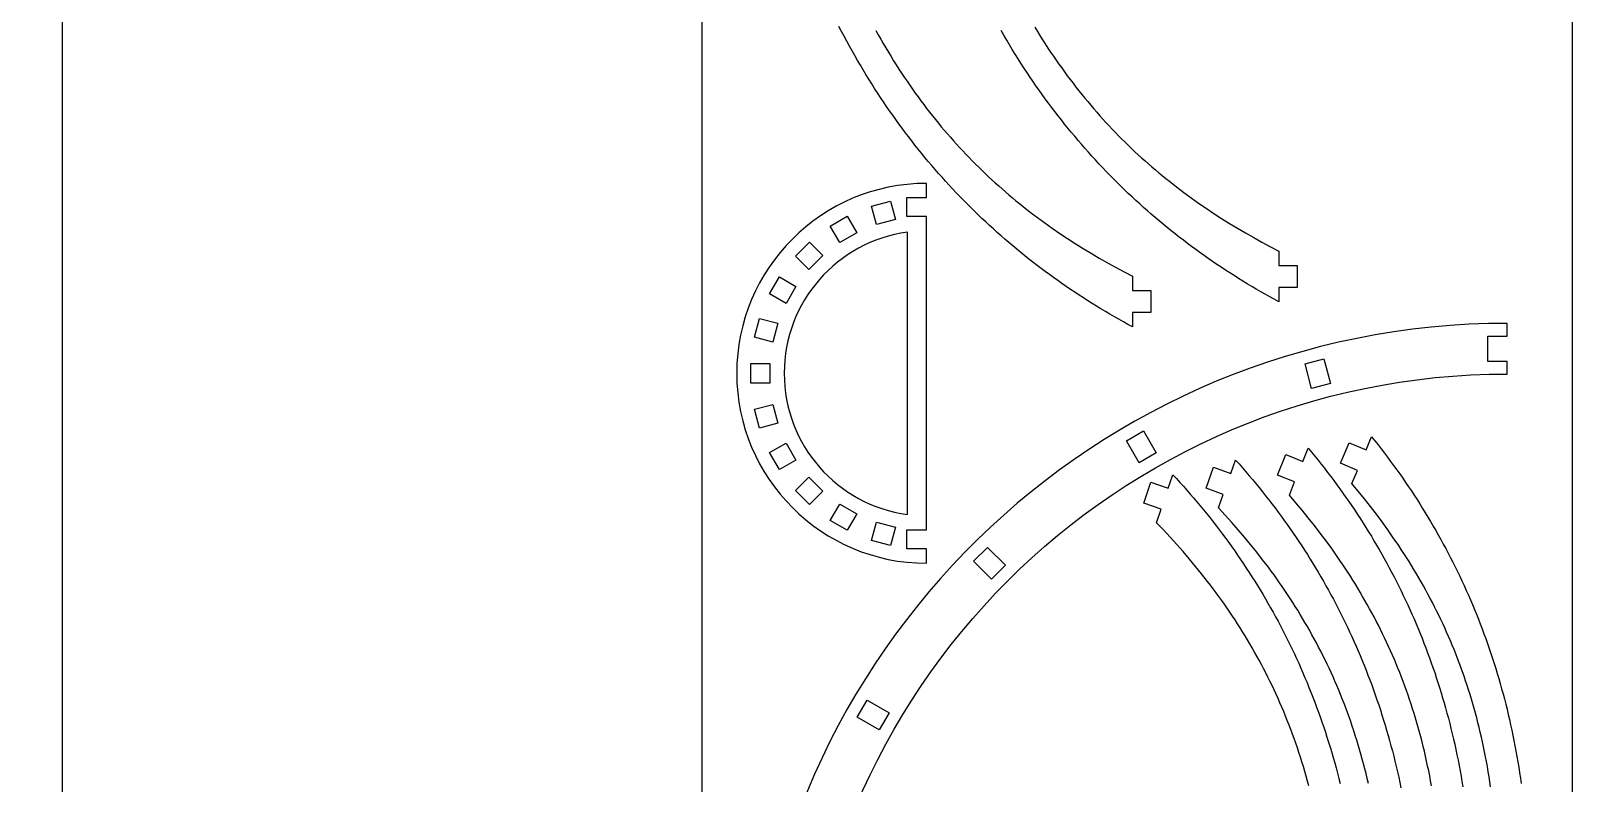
# Model space of a CAD drawing. Header units: metres. Extents: x -269 to 2726, y -36 to 1548.
# Drawn here: x 718.5 to 1205.8, y 796.8 to 1034.5 of the extents above; entities that cross this region are included whole.
import ezdxf

# ---------------------------------------------------------------- set-up
doc = ezdxf.new("R2010")
doc.units = ezdxf.units.M
doc.layers.add('Page1', color=7, linetype='CONTINUOUS')

msp = doc.modelspace()

# ---------------------------------------------------------------- linework, layer by layer
at = {"layer": 'Page1'}
for points in [[(258.406388, 1547.552513), (728.406388, 1547.552513), (728.406388, 22.552513), (258.406388, 22.552513), (258.406388, 1547.552513)], [(930.808216, 1488.872148), (1205.808216, 1488.872148), (1205.808216, -36.127852), (930.808216, -36.127852), (930.808216, 1488.872148)], [(1066.810303, 956.999451), (1066.810303, 952.499451), (1072.610352, 952.499451), (1072.610352, 945.499451), (1066.810303, 945.499451), (1066.810303, 940.999451), (1066.810303, 940.999451), (1065.366699, 941.779724), (1063.929688, 942.569763), (1062.49939, 943.369568), (1061.075562, 944.179199), (1059.658569, 944.998535), (1058.248169, 945.827698), (1056.844604, 946.666626), (1055.447754, 947.51532), (1054.057739, 948.37384), (1052.674561, 949.242126), (1051.298218, 950.120178), (1049.928833, 951.007996), (1048.566406, 951.905579), (1047.210938, 952.812988), (1045.862549, 953.730164), (1044.521118, 954.657104), (1043.186768, 955.593872), (1041.859497, 956.540405), (1040.539429, 957.496704), (1039.226563, 958.462769), (1037.920898, 959.43866), (1036.622437, 960.424377), (1035.331177, 961.4198), (1034.047363, 962.425049), (1032.770752, 963.440063), (1031.501709, 964.464905), (1030.239868, 965.499512), (1028.985596, 966.543884), (1027.73877, 967.598083), (1026.49939, 968.662048), (1025.2677, 969.735779), (1024.043457, 970.819336), (1022.826843, 971.91272), (1021.617859, 973.015869), (1020.416565, 974.128784), (1019.222961, 975.251465), (1018.037109, 976.384033), (1016.859009, 977.526306), (1015.688721, 978.678406), (1014.526306, 979.840332), (1013.371704, 981.012024), (1012.225037, 982.193481), (1011.086304, 983.384766), (1009.955566, 984.585876), (1008.832825, 985.796753), (1007.718079, 987.017395), (1006.61145, 988.247864), (1005.512878, 989.488159), (1004.422485, 990.73822), (1003.34021, 991.998108), (1002.266174, 993.267761), (1001.200378, 994.547241), (1000.142822, 995.836487), (999.093567, 997.135559), (998.052673, 998.444458), (997.020142, 999.763123), (995.996033, 1001.091614), (994.980286, 1002.429871), (993.973022, 1003.777954), (992.974304, 1005.135864), (991.98407, 1006.50354), (991.002441, 1007.881042), (990.029419, 1009.268372), (989.065002, 1010.665466), (988.109253, 1012.072388), (987.16217, 1013.489136), (986.223877, 1014.915649), (985.294312, 1016.35199), (984.373535, 1017.798157), (983.461609, 1019.254089), (982.558533, 1020.71991), (981.664368, 1022.195496), (980.779175, 1023.680847), (979.902893, 1025.176025), (979.035583, 1026.68103), (978.177307, 1028.195923), (977.328125, 1029.720581), (976.488037, 1031.255005), (975.657043, 1032.799194), (974.835266, 1034.353271), (974.022644, 1035.917236)], [(985.645508, 1034.654541), (986.434753, 1033.248169), (987.230347, 1031.854492), (988.032227, 1030.473511), (988.840393, 1029.10498), (989.654907, 1027.749023), (990.47583, 1026.405396), (991.303223, 1025.074097), (992.136963, 1023.754883), (992.977234, 1022.447815), (993.823975, 1021.152771), (994.677246, 1019.869629), (995.537048, 1018.598328), (996.403442, 1017.338745), (997.276428, 1016.09082), (998.156067, 1014.854431), (999.042358, 1013.629517), (999.935303, 1012.415955), (1000.835022, 1011.213745), (1001.741455, 1010.022644), (1002.654663, 1008.842712), (1003.574707, 1007.673767), (1004.501526, 1006.515747), (1005.435242, 1005.36853), (1006.375793, 1004.232056), (1007.323303, 1003.106262), (1008.277771, 1001.991028), (1009.239197, 1000.886292), (1010.207581, 999.79187), (1011.182983, 998.707764), (1012.165466, 997.63385), (1013.155029, 996.570068), (1014.151733, 995.516296), (1015.155518, 994.472473), (1016.166504, 993.438416), (1017.184631, 992.414185), (1018.210022, 991.399536), (1019.242676, 990.394531), (1020.282532, 989.398926), (1021.329773, 988.412781), (1022.384277, 987.435913), (1023.446167, 986.468201), (1024.515503, 985.509644), (1025.592163, 984.56012), (1026.67627, 983.619507), (1027.767944, 982.687744), (1028.867065, 981.764709), (1029.973633, 980.850342), (1031.087891, 979.94458), (1032.209595, 979.047302), (1034.475952, 977.277771), (1036.773071, 975.541077), (1039.100952, 973.836548), (1041.459961, 972.163391), (1043.850342, 970.520935), (1046.272339, 968.908386), (1048.725952, 967.325073), (1051.21167, 965.770264), (1053.729614, 964.243225), (1056.280029, 962.743225), (1058.863037, 961.269592), (1061.478882, 959.821594), (1064.12793, 958.398438), (1066.810303, 956.999451)], [(1035.919067, 1035.675415), (1036.73999, 1034.331787), (1037.567383, 1033.000488), (1038.401123, 1031.681274), (1039.241333, 1030.374268), (1040.088135, 1029.079224), (1040.941406, 1027.796021), (1041.801147, 1026.52478), (1042.667603, 1025.265137), (1043.540527, 1024.017212), (1044.420166, 1022.780884), (1045.306519, 1021.555969), (1046.199463, 1020.342407), (1047.099121, 1019.140137), (1048.005615, 1017.949097), (1048.918823, 1016.769104), (1049.838867, 1015.600159), (1050.765747, 1014.442139), (1051.699463, 1013.294983), (1052.640015, 1012.158508), (1053.587524, 1011.032715), (1054.541992, 1009.91748), (1055.503296, 1008.812683), (1056.471802, 1007.718323), (1057.447144, 1006.634216), (1058.429688, 1005.560303), (1059.419189, 1004.496521), (1060.415894, 1003.442749), (1061.419678, 1002.398865), (1062.430664, 1001.364868), (1063.448853, 1000.340576), (1064.474243, 999.325989), (1065.506836, 998.320923), (1066.546753, 997.325378), (1067.593994, 996.339172), (1068.648438, 995.362305), (1069.710327, 994.394653), (1070.779663, 993.436096), (1071.856323, 992.486511), (1072.94043, 991.545898), (1074.032104, 990.614136), (1075.131226, 989.691162), (1076.237793, 988.776794), (1077.352051, 987.871033), (1078.473755, 986.973694), (1080.740112, 985.204224), (1083.037231, 983.467529), (1085.365112, 981.763), (1087.724121, 980.089844), (1090.114502, 978.447327), (1092.536499, 976.834778), (1094.990112, 975.251465), (1097.47583, 973.696655), (1099.993774, 972.169678), (1102.544189, 970.669678), (1105.127197, 969.196045), (1107.743042, 967.748047), (1110.39209, 966.32489), (1113.074463, 964.925903), (1113.074463, 964.925903), (1113.074463, 960.425903), (1118.874512, 960.425903), (1118.874512, 953.425903), (1113.074463, 953.425903), (1113.074463, 948.925903), (1113.074463, 948.925903), (1111.630859, 949.706177), (1110.193848, 950.496216), (1108.76355, 951.296021), (1107.339722, 952.105591), (1105.922729, 952.924988), (1104.512329, 953.75415), (1103.108765, 954.593079), (1101.711914, 955.441772), (1100.321899, 956.300293), (1098.938721, 957.168518), (1097.562378, 958.04657), (1096.192993, 958.934387), (1094.830566, 959.832031), (1093.475098, 960.739441), (1092.126709, 961.656616), (1090.785278, 962.583557), (1089.450928, 963.520264), (1088.123657, 964.466797), (1086.803589, 965.423157), (1085.490723, 966.389221), (1084.185059, 967.365112), (1082.886597, 968.350769), (1081.595337, 969.346252), (1080.311523, 970.351501), (1079.035034, 971.366516), (1077.765869, 972.391296), (1076.504028, 973.425903), (1075.249756, 974.470337), (1074.00293, 975.524475), (1072.76355, 976.588501), (1071.53186, 977.662231), (1070.307617, 978.745789), (1069.090942, 979.839111), (1067.881958, 980.942261), (1066.680664, 982.055176), (1065.487183, 983.177917), (1064.30127, 984.310425), (1063.123169, 985.452759), (1061.952881, 986.604858), (1060.790527, 987.766724), (1059.635864, 988.938416), (1058.489258, 990.119934), (1057.350464, 991.311218), (1056.219727, 992.512268), (1055.096924, 993.723145), (1053.9823, 994.943848), (1052.87561, 996.174316), (1051.7771, 997.414612), (1050.686646, 998.664673), (1049.60437, 999.9245), (1048.530396, 1001.194214), (1047.4646, 1002.473694), (1046.406982, 1003.762939), (1045.357788, 1005.062012), (1044.316895, 1006.370911), (1043.284302, 1007.689575), (1042.260132, 1009.018066), (1041.244507, 1010.356323), (1040.237183, 1011.704407), (1039.238525, 1013.062317), (1038.248291, 1014.429993), (1037.266602, 1015.807495), (1036.293579, 1017.194824), (1035.329102, 1018.591919), (1034.373413, 1019.99884), (1033.426392, 1021.415588), (1032.488037, 1022.842102), (1031.558472, 1024.278442), (1030.637695, 1025.724609), (1029.72583, 1027.180542), (1028.822754, 1028.646362), (1027.928589, 1030.121948), (1027.043335, 1031.6073), (1026.166992, 1033.102539), (1025.299805, 1034.607544)], [(990.330933, 980.727966), (991.88385, 974.932434), (985.895142, 973.327759), (984.342224, 979.123291), (990.330933, 980.727966)], [(976.635681, 975.931152), (979.635681, 970.734985), (974.266357, 967.63501), (971.266357, 972.831116), (976.635681, 975.931152)], [(964.648621, 967.753174), (968.891296, 963.510559), (964.507202, 959.126465), (960.264587, 963.36908), (964.648621, 967.753174)], [(955.186646, 956.751404), (960.382813, 953.751404), (957.282776, 948.382019), (952.08667, 951.382019), (955.186646, 956.751404)], [(948.894531, 943.675537), (954.690063, 942.12262), (953.085388, 936.13385), (947.289856, 937.686768), (948.894531, 943.675537)], [(1127.350586, 930.872375), (1129.421143, 923.144958), (1123.432373, 921.540283), (1121.361938, 929.2677), (1127.350586, 930.872375)], [(946.201111, 929.416687), (952.201111, 929.416687), (952.201111, 923.216675), (946.201111, 923.216675), (946.201111, 929.416687)], [(947.289917, 914.946594), (953.085449, 916.499512), (954.690125, 910.510742), (948.894592, 908.957886), (947.289917, 914.946594)], [(1070.242798, 908.093445), (1074.242798, 901.165222), (1068.873413, 898.065247), (1064.873413, 904.993469), (1070.242798, 908.093445)], [(952.086731, 901.251343), (957.282898, 904.251343), (960.382874, 898.882019), (955.186707, 895.882019), (952.086731, 901.251343)], [(1161.349365, 795.923889), (1161.059204, 797.516541), (1160.757813, 799.099731), (1160.44519, 800.673462), (1160.121216, 802.237976), (1159.786133, 803.793213), (1159.439819, 805.339417), (1159.082153, 806.876648), (1158.713379, 808.404907), (1158.333496, 809.9245), (1157.942261, 811.435364), (1157.539917, 812.937622), (1157.126465, 814.431519), (1156.701782, 815.916992), (1156.265869, 817.394226), (1155.818848, 818.863281), (1155.360718, 820.324341), (1154.891479, 821.777405), (1154.411133, 823.222717), (1153.919556, 824.660217), (1153.416992, 826.090149), (1152.90332, 827.512512), (1152.37854, 828.92749), (1151.842651, 830.335144), (1151.295776, 831.735596), (1150.737671, 833.128967), (1150.168701, 834.51532), (1149.588623, 835.894836), (1148.997437, 837.267517), (1148.395264, 838.633484), (1147.782104, 839.99292), (1147.157837, 841.345886), (1146.522705, 842.692444), (1145.876465, 844.032776), (1145.219238, 845.366943), (1144.551147, 846.695007), (1143.87207, 848.017212), (1143.181885, 849.333496), (1142.480835, 850.644043), (1141.768921, 851.948975), (1141.046021, 853.248413), (1140.312134, 854.542358), (1139.567383, 855.831055), (1138.811768, 857.114441), (1138.045166, 858.392822), (1137.2677, 859.666138), (1136.47937, 860.934509), (1135.680054, 862.198181), (1134.869995, 863.457092), (1134.049072, 864.711426), (1133.217285, 865.961243), (1132.374634, 867.206726), (1131.521118, 868.447937), (1129.781738, 870.917969), (1127.999146, 873.37207), (1126.17334, 875.811218), (1124.304443, 878.236206), (1122.392578, 880.647888), (1120.437744, 883.047058), (1118.439941, 885.43457), (1116.399414, 887.811279), (1116.399414, 887.811279), (1118.07019, 891.989563), (1112.684814, 894.143066), (1115.283936, 900.6427), (1120.669312, 898.489197), (1122.340088, 902.667542), (1122.340088, 902.667542), (1123.390747, 901.407043), (1124.431763, 900.139954), (1125.462891, 898.866211), (1126.484253, 897.585876), (1127.49585, 896.298889), (1128.497559, 895.005371), (1129.489258, 893.705261), (1130.471191, 892.398621), (1131.443115, 891.085388), (1132.405029, 889.765625), (1133.356934, 888.439331), (1134.298706, 887.106506), (1135.230591, 885.767212), (1136.152222, 884.421387), (1137.063721, 883.069153), (1137.965088, 881.710388), (1138.856201, 880.345154), (1139.737183, 878.973511), (1140.607788, 877.595459), (1141.46814, 876.210938), (1142.318115, 874.820007), (1143.157837, 873.422729), (1143.987061, 872.018982), (1144.805908, 870.608948), (1145.61438, 869.192505), (1146.412354, 867.769714), (1147.199707, 866.340576), (1147.976563, 864.905151), (1148.74292, 863.463379), (1149.498535, 862.01532), (1150.243652, 860.560974), (1150.978027, 859.100281), (1151.70166, 857.633423), (1152.414673, 856.160217), (1153.116943, 854.680847), (1153.80835, 853.19519), (1154.488892, 851.703369), (1155.158691, 850.205261), (1155.817505, 848.70105), (1156.465454, 847.190552), (1157.102417, 845.67395), (1157.728516, 844.151184), (1158.343506, 842.622253), (1158.94751, 841.087219), (1159.540405, 839.546021), (1160.122192, 837.998718), (1160.692871, 836.445313), (1161.252441, 834.885803), (1161.800659, 833.320251), (1162.337769, 831.748596), (1162.863647, 830.170898), (1163.378296, 828.587158), (1163.88147, 826.997375), (1164.373413, 825.401611), (1164.853882, 823.799805), (1165.322998, 822.192017), (1165.780762, 820.578247), (1166.226929, 818.958496), (1166.661621, 817.332825), (1167.084839, 815.701172), (1167.49646, 814.063599), (1167.896484, 812.420105), (1168.28479, 810.770691), (1168.661621, 809.115356), (1169.026611, 807.454163), (1169.380005, 805.787048), (1169.721558, 804.114075), (1170.051392, 802.435303), (1170.369385, 800.750671), (1170.675537, 799.060181), (1170.969849, 797.363892), (1171.252197, 795.661804)], [(1180.014038, 795.626709), (1179.774658, 797.243164), (1179.523804, 798.850098), (1179.261475, 800.447571), (1178.987793, 802.035767), (1178.702637, 803.614807), (1178.406006, 805.184692), (1178.098145, 806.745544), (1177.778809, 808.297546), (1177.44812, 809.840759), (1177.106079, 811.375244), (1176.752686, 812.901184), (1176.387939, 814.418701), (1176.011841, 815.927795), (1175.624512, 817.428589), (1175.22583, 818.921265), (1174.815796, 820.405884), (1174.394531, 821.882568), (1173.961914, 823.351379), (1173.518066, 824.812439), (1173.062988, 826.265869), (1172.59668, 827.711731), (1172.119141, 829.150208), (1171.630371, 830.58136), (1171.130371, 832.005249), (1170.619141, 833.422058), (1170.09668, 834.831848), (1169.56311, 836.234741), (1169.018311, 837.630798), (1168.462402, 839.020203), (1167.895264, 840.403015), (1167.317017, 841.779297), (1166.727661, 843.149231), (1166.127197, 844.512878), (1165.515625, 845.8703), (1164.892822, 847.22168), (1164.259033, 848.567139), (1163.614258, 849.906677), (1162.958252, 851.240479), (1162.29126, 852.568665), (1161.613159, 853.891235), (1160.924072, 855.208435), (1160.223999, 856.520264), (1159.512817, 857.826843), (1158.790649, 859.128296), (1158.057495, 860.424744), (1157.313354, 861.716248), (1156.558228, 863.00293), (1155.792114, 864.284912), (1155.015137, 865.562256), (1154.227051, 866.835144), (1153.428223, 868.103638), (1152.618286, 869.367798), (1151.797485, 870.627808), (1150.96582, 871.883728), (1149.269897, 874.383667), (1147.530273, 876.868591), (1145.747437, 879.339233), (1143.921143, 881.796448), (1142.051636, 884.241089), (1140.138916, 886.674011), (1138.183105, 889.096008), (1136.184326, 891.507996), (1136.184326, 891.507996), (1137.927856, 895.656494), (1132.580811, 897.903625), (1135.292969, 904.356934), (1140.639893, 902.109741), (1142.383423, 906.258301), (1142.383423, 906.258301), (1143.411987, 904.979675), (1144.430664, 903.69458), (1145.439453, 902.403076), (1146.438232, 901.105103), (1147.427246, 899.800659), (1148.406128, 898.489868), (1149.375122, 897.172668), (1150.333984, 895.84906), (1151.282837, 894.519043), (1152.221558, 893.182678), (1153.150269, 891.840027), (1154.068604, 890.490967), (1154.976929, 889.13562), (1155.875, 887.773926), (1156.762695, 886.405945), (1157.640259, 885.031677), (1158.507446, 883.651123), (1159.364258, 882.264282), (1160.210693, 880.871216), (1161.046753, 879.471924), (1161.872437, 878.066345), (1162.687622, 876.654602), (1163.492188, 875.236633), (1164.286377, 873.8125), (1165.069946, 872.382202), (1165.842896, 870.945679), (1166.605225, 869.503052), (1167.356934, 868.05426), (1168.0979, 866.599304), (1168.828247, 865.138306), (1169.547852, 863.671143), (1170.256592, 862.197937), (1170.95459, 860.718628), (1171.641724, 859.233215), (1172.317993, 857.741821), (1172.983398, 856.244324), (1173.637817, 854.740784), (1174.281372, 853.231262), (1174.913818, 851.715759), (1175.535278, 850.194214), (1176.145752, 848.666748), (1176.745117, 847.13324), (1177.333374, 845.593811), (1177.910522, 844.048462), (1178.47644, 842.497131), (1179.031128, 840.939941), (1179.574585, 839.376831), (1180.106812, 837.8078), (1180.627686, 836.23291), (1181.137329, 834.6521), (1181.63562, 833.065491), (1182.122437, 831.473022), (1182.5979, 829.874695), (1183.061768, 828.270569), (1183.514282, 826.660645), (1183.955322, 825.044922), (1184.384766, 823.423401), (1184.802612, 821.796143), (1185.208862, 820.163086), (1185.603516, 818.524292), (1185.98645, 816.879761), (1186.357788, 815.229553), (1186.717285, 813.573608), (1187.065063, 811.911926), (1187.401123, 810.244629), (1187.725342, 808.571655), (1188.037598, 806.892944), (1188.338135, 805.208679), (1188.626709, 803.518738), (1188.90332, 801.823181), (1189.167969, 800.122009), (1189.420532, 798.415222), (1189.661133, 796.702881)], [(1141.409424, 796.730896), (1141.042114, 798.292786), (1140.663818, 799.845032), (1140.274536, 801.387634), (1139.874512, 802.920776), (1139.463501, 804.44458), (1139.041626, 805.959106), (1138.608765, 807.464478), (1138.165161, 808.960754), (1137.710571, 810.44812), (1137.245239, 811.926575), (1136.768921, 813.396362), (1136.281738, 814.857483), (1135.783813, 816.310059), (1135.274902, 817.754211), (1134.755249, 819.190063), (1134.224731, 820.617676), (1133.68335, 822.03717), (1133.131226, 823.448669), (1132.568115, 824.852295), (1131.994263, 826.248108), (1131.409668, 827.636169), (1130.814209, 829.016724), (1130.207886, 830.389709), (1129.59082, 831.755371), (1128.962891, 833.11377), (1128.324219, 834.464966), (1127.674683, 835.809143), (1127.014526, 837.146362), (1126.343384, 838.476685), (1125.661621, 839.800293), (1124.968994, 841.117249), (1124.265747, 842.427612), (1123.551636, 843.731628), (1122.826782, 845.029236), (1122.091187, 846.320679), (1121.344849, 847.605957), (1120.587646, 848.885254), (1119.819824, 850.15863), (1119.04126, 851.426208), (1118.252075, 852.68811), (1117.452026, 853.944397), (1116.641357, 855.19519), (1115.819946, 856.440613), (1114.987793, 857.680725), (1114.144897, 858.91571), (1113.291382, 860.145569), (1112.427124, 861.370483), (1111.552246, 862.590576), (1110.666626, 863.805847), (1109.770386, 865.016541), (1107.945923, 867.424316), (1106.078735, 869.814758), (1104.168823, 872.188721), (1102.216553, 874.546997), (1100.221558, 876.890442), (1098.184204, 879.21991), (1096.10437, 881.536255), (1093.982178, 883.840332), (1093.982178, 883.840332), (1095.506104, 888.074402), (1090.048828, 890.038635), (1092.419434, 896.625), (1097.876709, 894.660767), (1099.400635, 898.894836), (1099.400635, 898.894836), (1100.494751, 897.671814), (1101.579224, 896.441772), (1102.654297, 895.204834), (1103.719727, 893.960876), (1104.775513, 892.710022), (1105.821777, 891.452271), (1106.858276, 890.187561), (1107.885132, 888.915955), (1108.902344, 887.637451), (1109.909668, 886.352051), (1110.907349, 885.059814), (1111.895142, 883.760681), (1112.873047, 882.454712), (1113.841187, 881.141907), (1114.799316, 879.822266), (1115.747559, 878.495789), (1116.685791, 877.162476), (1117.614014, 875.822449), (1118.532227, 874.475586), (1119.44043, 873.121948), (1120.338379, 871.761536), (1121.226318, 870.394348), (1122.104126, 869.020447), (1122.97168, 867.639832), (1123.828979, 866.252502), (1124.676147, 864.858398), (1125.512939, 863.457642), (1126.339478, 862.050171), (1127.15564, 860.636047), (1127.961304, 859.21521), (1128.756714, 857.78772), (1129.541626, 856.353638), (1130.31604, 854.912842), (1131.080078, 853.465515), (1131.833374, 852.011475), (1132.576294, 850.550903), (1133.308472, 849.083679), (1134.030151, 847.609924), (1134.741089, 846.129578), (1135.441406, 844.642639), (1136.130859, 843.14917), (1136.809692, 841.64917), (1137.477661, 840.142639), (1138.134888, 838.629639), (1138.78125, 837.110046), (1139.416626, 835.583984), (1140.04126, 834.051453), (1140.654785, 832.512451), (1141.257446, 830.96698), (1141.849121, 829.415039), (1142.429688, 827.856628), (1142.999146, 826.291809), (1143.557617, 824.720581), (1144.104858, 823.142944), (1144.640991, 821.558899), (1145.166016, 819.968445), (1145.679688, 818.371643), (1146.182129, 816.768494), (1146.67334, 815.158936), (1147.153198, 813.54303), (1147.621704, 811.920837), (1148.078857, 810.292297), (1148.524536, 808.65741), (1148.958862, 807.016235), (1149.381714, 805.368774), (1149.792969, 803.715088), (1150.192749, 802.055054), (1150.580933, 800.388794), (1150.95752, 798.716248), (1151.32251, 797.037476), (1151.675781, 795.352539)], [(960.264709, 889.264282), (964.507324, 893.506958), (968.891418, 889.122864), (964.648743, 884.880249), (960.264709, 889.264282)], [(1122.558228, 795.945374), (1122.142212, 797.481018), (1121.715332, 799.006958), (1121.277832, 800.523315), (1120.82959, 802.030212), (1120.370605, 803.527832), (1119.900879, 805.016113), (1119.42041, 806.4953), (1118.929321, 807.965454), (1118.42749, 809.426697), (1117.914917, 810.879089), (1117.391602, 812.322754), (1116.857666, 813.757813), (1116.312988, 815.184387), (1115.75769, 816.602539), (1115.19165, 818.01239), (1114.614868, 819.414001), (1114.027466, 820.807556), (1113.429321, 822.193115), (1112.820435, 823.570801), (1112.20105, 824.940735), (1111.570801, 826.302979), (1110.930054, 827.657654), (1110.278564, 829.004883), (1109.616333, 830.344727), (1108.943481, 831.677368), (1108.26001, 833.002808), (1107.565918, 834.321228), (1106.861084, 835.632751), (1106.14563, 836.937439), (1105.419556, 838.235352), (1104.682739, 839.526672), (1103.935303, 840.811462), (1103.177368, 842.089844), (1102.408691, 843.361938), (1101.629395, 844.627808), (1100.839478, 845.887634), (1100.038818, 847.141418), (1099.227661, 848.389343), (1098.405884, 849.63147), (1097.573486, 850.86792), (1096.730469, 852.098816), (1095.876709, 853.324219), (1095.012451, 854.54425), (1094.137695, 855.759094), (1093.252197, 856.96875), (1092.356079, 858.17334), (1091.449463, 859.372986), (1090.532227, 860.56781), (1088.665894, 862.94342), (1086.757324, 865.300903), (1084.806274, 867.641174), (1082.81311, 869.965027), (1080.777588, 872.273315), (1078.699829, 874.566833), (1076.579956, 876.846558), (1074.417725, 879.11322), (1074.417725, 879.11322), (1075.867676, 883.37323), (1070.376953, 885.241943), (1072.632202, 891.868652), (1078.122925, 889.999939), (1079.572754, 894.26001), (1079.572754, 894.26001), (1080.687988, 893.056274), (1081.793823, 891.845337), (1082.890259, 890.627319), (1083.977295, 889.402161), (1085.05481, 888.169922), (1086.122803, 886.930603), (1087.181274, 885.684204), (1088.230103, 884.430725), (1089.269409, 883.170166), (1090.299072, 881.902527), (1091.319092, 880.627869), (1092.329468, 879.346191), (1093.330078, 878.057495), (1094.320923, 876.76178), (1095.30188, 875.459045), (1096.273193, 874.149353), (1097.234497, 872.832642), (1098.186035, 871.508972), (1099.127563, 870.178345), (1100.059204, 868.840759), (1100.980835, 867.496216), (1101.892578, 866.144775), (1102.794067, 864.786377), (1103.685669, 863.421143), (1104.567139, 862.04895), (1105.438354, 860.669861), (1106.299561, 859.283936), (1107.150513, 857.891113), (1107.991211, 856.491394), (1108.821655, 855.084839), (1109.641724, 853.671509), (1110.451538, 852.251282), (1111.251099, 850.82428), (1112.040161, 849.390442), (1112.818848, 847.949829), (1113.587036, 846.50238), (1114.344727, 845.048218), (1115.092041, 843.58728), (1115.828735, 842.119568), (1116.55481, 840.645081), (1117.270264, 839.163879), (1117.975098, 837.675964), (1118.669312, 836.181274), (1119.352783, 834.679932), (1120.025635, 833.171875), (1120.687622, 831.657166), (1121.338745, 830.135742), (1121.979126, 828.607666), (1122.608643, 827.072937), (1123.227295, 825.531616), (1123.834961, 823.983582), (1124.431763, 822.428955), (1125.017456, 820.867676), (1125.592285, 819.299866), (1126.156006, 817.725403), (1126.708618, 816.144348), (1127.250122, 814.556763), (1127.780396, 812.962585), (1128.299683, 811.361877), (1128.807617, 809.754578), (1129.304443, 808.140808), (1129.789917, 806.520508), (1130.264038, 804.893677), (1130.726929, 803.260315), (1131.178467, 801.620483), (1131.61853, 799.974182), (1132.047241, 798.321411), (1132.464355, 796.66217)], [(971.266479, 879.802307), (974.266479, 884.998474), (979.635864, 881.898438), (976.635864, 876.702271), (971.266479, 879.802307)], [(984.342346, 873.510193), (985.895264, 879.305725), (991.883972, 877.70105), (990.331116, 871.905518), (984.342346, 873.510193)], [(1020.976501, 871.31012), (1026.633423, 865.653259), (1022.249329, 861.269226), (1016.592468, 866.926086), (1020.976501, 871.31012)], [(982.90918, 823.029114), (989.837402, 819.029114), (986.737366, 813.659729), (979.809204, 817.659729), (982.90918, 823.029114)]]:
    msp.add_lwpolyline(points, dxfattribs=at)
for points in [[(1001.701111, 870.816772), (995.501099, 870.816772), (995.501099, 876.816772), (1001.701111, 876.816772), (1001.701111, 975.816772), (995.501099, 975.816772), (995.501099, 981.816772), (1001.701111, 981.816772), (1001.701111, 986.316711), (1001.701111, 986.316711, 1), (1001.701111, 866.316711), (1001.701111, 866.316711), (1001.701111, 870.816772)], [(995.701111, 881.718628), (995.701111, 970.915039), (995.701111, 970.915039, 0.874474), (995.701111, 881.718628)], [(1179.308228, 942.019409, 0.975254), (1179.308228, 463.169739), (1179.308228, 463.169739), (1179.308228, 463.094421), (1185.308228, 463.094421), (1185.308228, 467.094482), (1179.108276, 467.094482), (1179.108276, 475.094482), (1185.308228, 475.094482), (1185.308228, 479.094574), (1185.308228, 479.094574, -1), (1185.308228, 926.094543), (1185.308228, 926.094543), (1185.308228, 930.094482), (1179.108154, 930.094482), (1179.108154, 938.094482), (1185.308228, 938.094482), (1185.308228, 942.094421), (1179.308228, 942.094421), (1179.308228, 942.019409)]]:
    msp.add_lwpolyline(points, format="xyb", dxfattribs=at)

doc.saveas('drawing.dxf')
